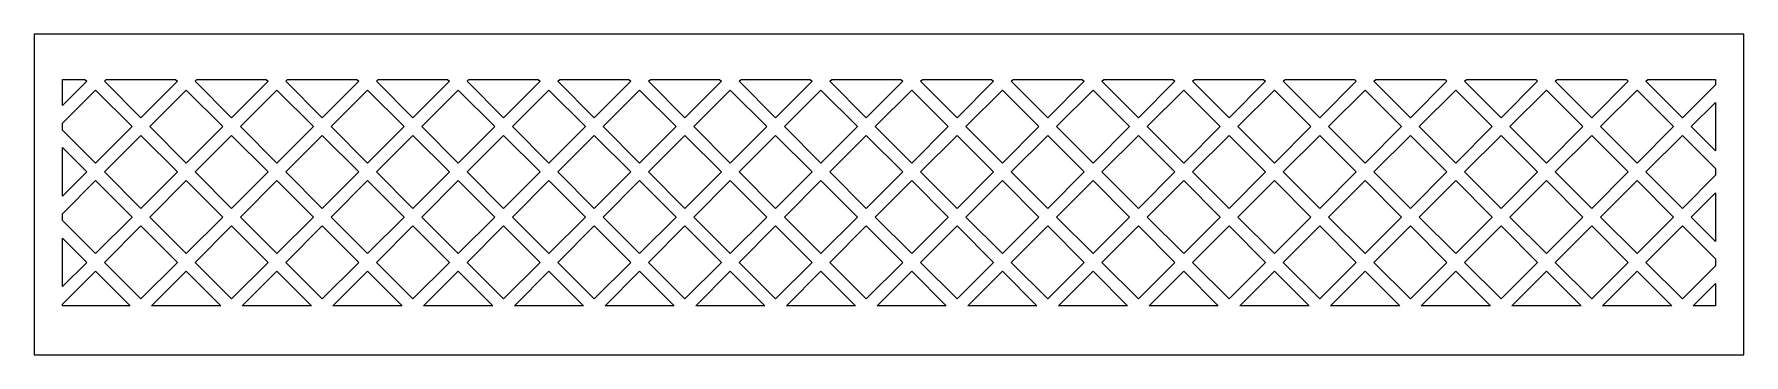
# Model space of a CAD drawing. Extents: x 148 to 1052, y 65 to 235.
import ezdxf

# ---------------------------------------------------------------- set-up
doc = ezdxf.new("R2010")
doc.units = 0

msp = doc.modelspace()

# ---------------------------------------------------------------- linework, layer by layer
at = {"layer": 'Layer 1', "color": 7}
for points in [[(147.5, 65), (1052.5, 65), (1052.5, 235), (147.5, 235), (147.5, 65), (147.5, 65)], [(175.333095, 210), (162.5, 197.166905), (162.5, 211), (174.333095, 211), (175.333095, 210), (175.333095, 210)], [(223.333095, 210), (204, 190.666905), (184.666905, 210), (185.666905, 211), (222.333095, 211), (223.333095, 210), (223.333095, 210)], [(271.333095, 210), (252, 190.666905), (232.666905, 210), (233.666905, 211), (270.333095, 211), (271.333095, 210), (271.333095, 210)], [(319.333095, 210), (300, 190.666905), (280.666905, 210), (281.666905, 211), (318.333095, 211), (319.333095, 210), (319.333095, 210)], [(367.333095, 210), (348, 190.666905), (328.666905, 210), (329.666905, 211), (366.333095, 211), (367.333095, 210), (367.333095, 210)], [(415.333095, 210), (396, 190.666905), (376.666905, 210), (377.666905, 211), (414.333095, 211), (415.333095, 210), (415.333095, 210)], [(463.333095, 210), (444, 190.666905), (424.666905, 210), (425.666905, 211), (462.333095, 211), (463.333095, 210), (463.333095, 210)], [(511.333095, 210), (492, 190.666905), (472.666905, 210), (473.666905, 211), (510.333095, 211), (511.333095, 210), (511.333095, 210)], [(559.333095, 210), (540, 190.666905), (520.666905, 210), (521.666905, 211), (558.333095, 211), (559.333095, 210), (559.333095, 210)], [(607.333095, 210), (588, 190.666905), (568.666905, 210), (569.666905, 211), (606.333095, 211), (607.333095, 210), (607.333095, 210)], [(655.333095, 210), (636, 190.666905), (616.666905, 210), (617.666905, 211), (654.333095, 211), (655.333095, 210), (655.333095, 210)], [(703.333095, 210), (684, 190.666905), (664.666905, 210), (665.666905, 211), (702.333095, 211), (703.333095, 210), (703.333095, 210)], [(751.333095, 210), (732, 190.666905), (712.666905, 210), (713.666905, 211), (750.333095, 211), (751.333095, 210), (751.333095, 210)], [(799.333095, 210), (780, 190.666905), (760.666905, 210), (761.666905, 211), (798.333095, 211), (799.333095, 210), (799.333095, 210)], [(847.333095, 210), (828, 190.666905), (808.666905, 210), (809.666905, 211), (846.333095, 211), (847.333095, 210), (847.333095, 210)], [(895.333095, 210), (876, 190.666905), (856.666905, 210), (857.666905, 211), (894.333095, 211), (895.333095, 210), (895.333095, 210)], [(943.333095, 210), (924, 190.666905), (904.666905, 210), (905.666905, 211), (942.333095, 211), (943.333095, 210), (943.333095, 210)], [(991.333095, 210), (972, 190.666905), (952.666905, 210), (953.666905, 211), (990.333095, 211), (991.333095, 210), (991.333095, 210)], [(1020, 190.666905), (1000.666905, 210), (1001.666905, 211), (1037.5, 211), (1037.5, 208.166905), (1020, 190.666905), (1020, 190.666905)], [(199.333095, 186), (180, 166.666905), (162.5, 184.166905), (162.5, 187.833095), (180, 205.333095), (199.333095, 186), (199.333095, 186)], [(228, 205.333095), (247.333095, 186), (228, 166.666905), (208.666905, 186), (228, 205.333095), (228, 205.333095)], [(276, 205.333095), (295.333095, 186), (276, 166.666905), (256.666905, 186), (276, 205.333095), (276, 205.333095)], [(324, 205.333095), (343.333095, 186), (324, 166.666905), (304.666905, 186), (324, 205.333095), (324, 205.333095)], [(372, 205.333095), (391.333095, 186), (372, 166.666905), (352.666905, 186), (372, 205.333095), (372, 205.333095)], [(420, 205.333095), (439.333095, 186), (420, 166.666905), (400.666905, 186), (420, 205.333095), (420, 205.333095)], [(468, 205.333095), (487.333095, 186), (468, 166.666905), (448.666905, 186), (468, 205.333095), (468, 205.333095)], [(516, 205.333095), (535.333095, 186), (516, 166.666905), (496.666905, 186), (516, 205.333095), (516, 205.333095)], [(564, 205.333095), (583.333095, 186), (564, 166.666905), (544.666905, 186), (564, 205.333095), (564, 205.333095)], [(612, 205.333095), (631.333095, 186), (612, 166.666905), (592.666905, 186), (612, 205.333095), (612, 205.333095)], [(660, 205.333095), (679.333095, 186), (660, 166.666905), (640.666905, 186), (660, 205.333095), (660, 205.333095)], [(708, 205.333095), (727.333095, 186), (708, 166.666905), (688.666905, 186), (708, 205.333095), (708, 205.333095)], [(756, 205.333095), (775.333095, 186), (756, 166.666905), (736.666905, 186), (756, 205.333095), (756, 205.333095)], [(804, 205.333095), (823.333095, 186), (804, 166.666905), (784.666905, 186), (804, 205.333095), (804, 205.333095)], [(852, 205.333095), (871.333095, 186), (852, 166.666905), (832.666905, 186), (852, 205.333095), (852, 205.333095)], [(900, 205.333095), (919.333095, 186), (900, 166.666905), (880.666905, 186), (900, 205.333095), (900, 205.333095)], [(948, 205.333095), (967.333095, 186), (948, 166.666905), (928.666905, 186), (948, 205.333095), (948, 205.333095)], [(996, 205.333095), (1015.333095, 186), (996, 166.666905), (976.666905, 186), (996, 205.333095), (996, 205.333095)], [(1024.666905, 186), (1037.5, 198.833095), (1037.5, 173.166905), (1024.666905, 186), (1024.666905, 186)], [(204, 181.333095), (223.333095, 162), (204, 142.666905), (184.666905, 162), (204, 181.333095), (204, 181.333095)], [(252, 181.333095), (271.333095, 162), (252, 142.666905), (232.666905, 162), (252, 181.333095), (252, 181.333095)], [(300, 181.333095), (319.333095, 162), (300, 142.666905), (280.666905, 162), (300, 181.333095), (300, 181.333095)], [(348, 181.333095), (367.333095, 162), (348, 142.666905), (328.666905, 162), (348, 181.333095), (348, 181.333095)], [(396, 181.333095), (415.333095, 162), (396, 142.666905), (376.666905, 162), (396, 181.333095), (396, 181.333095)], [(444, 181.333095), (463.333095, 162), (444, 142.666905), (424.666905, 162), (444, 181.333095), (444, 181.333095)], [(492, 181.333095), (511.333095, 162), (492, 142.666905), (472.666905, 162), (492, 181.333095), (492, 181.333095)], [(540, 181.333095), (559.333095, 162), (540, 142.666905), (520.666905, 162), (540, 181.333095), (540, 181.333095)], [(588, 181.333095), (607.333095, 162), (588, 142.666905), (568.666905, 162), (588, 181.333095), (588, 181.333095)], [(636, 181.333095), (655.333095, 162), (636, 142.666905), (616.666905, 162), (636, 181.333095), (636, 181.333095)], [(684, 181.333095), (703.333095, 162), (684, 142.666905), (664.666905, 162), (684, 181.333095), (684, 181.333095)], [(732, 181.333095), (751.333095, 162), (732, 142.666905), (712.666905, 162), (732, 181.333095), (732, 181.333095)], [(780, 181.333095), (799.333095, 162), (780, 142.666905), (760.666905, 162), (780, 181.333095), (780, 181.333095)], [(828, 181.333095), (847.333095, 162), (828, 142.666905), (808.666905, 162), (828, 181.333095), (828, 181.333095)], [(876, 181.333095), (895.333095, 162), (876, 142.666905), (856.666905, 162), (876, 181.333095), (876, 181.333095)], [(924, 181.333095), (943.333095, 162), (924, 142.666905), (904.666905, 162), (924, 181.333095), (924, 181.333095)], [(972, 181.333095), (991.333095, 162), (972, 142.666905), (952.666905, 162), (972, 181.333095), (972, 181.333095)], [(1037.5, 163.833095), (1037.5, 160.166905), (1020, 142.666905), (1000.666905, 162), (1020, 181.333095), (1037.5, 163.833095), (1037.5, 163.833095)], [(175.333095, 162), (162.5, 149.166905), (162.5, 174.833095), (175.333095, 162), (175.333095, 162)], [(199.333095, 138), (180, 118.666905), (162.5, 136.166905), (162.5, 139.833095), (180, 157.333095), (199.333095, 138), (199.333095, 138)], [(228, 157.333095), (247.333095, 138), (228, 118.666905), (208.666905, 138), (228, 157.333095), (228, 157.333095)], [(276, 157.333095), (295.333095, 138), (276, 118.666905), (256.666905, 138), (276, 157.333095), (276, 157.333095)], [(324, 157.333095), (343.333095, 138), (324, 118.666905), (304.666905, 138), (324, 157.333095), (324, 157.333095)], [(372, 157.333095), (391.333095, 138), (372, 118.666905), (352.666905, 138), (372, 157.333095), (372, 157.333095)], [(420, 157.333095), (439.333095, 138), (420, 118.666905), (400.666905, 138), (420, 157.333095), (420, 157.333095)], [(468, 157.333095), (487.333095, 138), (468, 118.666905), (448.666905, 138), (468, 157.333095), (468, 157.333095)], [(516, 157.333095), (535.333095, 138), (516, 118.666905), (496.666905, 138), (516, 157.333095), (516, 157.333095)], [(564, 157.333095), (583.333095, 138), (564, 118.666905), (544.666905, 138), (564, 157.333095), (564, 157.333095)], [(612, 157.333095), (631.333095, 138), (612, 118.666905), (592.666905, 138), (612, 157.333095), (612, 157.333095)], [(660, 157.333095), (679.333095, 138), (660, 118.666905), (640.666905, 138), (660, 157.333095), (660, 157.333095)], [(708, 157.333095), (727.333095, 138), (708, 118.666905), (688.666905, 138), (708, 157.333095), (708, 157.333095)], [(756, 157.333095), (775.333095, 138), (756, 118.666905), (736.666905, 138), (756, 157.333095), (756, 157.333095)], [(804, 157.333095), (823.333095, 138), (804, 118.666905), (784.666905, 138), (804, 157.333095), (804, 157.333095)], [(852, 157.333095), (871.333095, 138), (852, 118.666905), (832.666905, 138), (852, 157.333095), (852, 157.333095)], [(900, 157.333095), (919.333095, 138), (900, 118.666905), (880.666905, 138), (900, 157.333095), (900, 157.333095)], [(948, 157.333095), (967.333095, 138), (948, 118.666905), (928.666905, 138), (948, 157.333095), (948, 157.333095)], [(996, 157.333095), (1015.333095, 138), (996, 118.666905), (976.666905, 138), (996, 157.333095), (996, 157.333095)], [(1024.666905, 138), (1037.5, 150.833095), (1037.5, 125.166905), (1024.666905, 138), (1024.666905, 138)], [(175.333095, 114), (162.5, 101.166905), (162.5, 126.833095), (175.333095, 114), (175.333095, 114)], [(204, 133.333095), (223.333095, 114), (204, 94.666905), (184.666905, 114), (204, 133.333095), (204, 133.333095)], [(252, 133.333095), (271.333095, 114), (252, 94.666905), (232.666905, 114), (252, 133.333095), (252, 133.333095)], [(300, 133.333095), (319.333095, 114), (300, 94.666905), (280.666905, 114), (300, 133.333095), (300, 133.333095)], [(348, 133.333095), (367.333095, 114), (348, 94.666905), (328.666905, 114), (348, 133.333095), (348, 133.333095)], [(396, 133.333095), (415.333095, 114), (396, 94.666905), (376.666905, 114), (396, 133.333095), (396, 133.333095)], [(444, 133.333095), (463.333095, 114), (444, 94.666905), (424.666905, 114), (444, 133.333095), (444, 133.333095)], [(492, 133.333095), (511.333095, 114), (492, 94.666905), (472.666905, 114), (492, 133.333095), (492, 133.333095)], [(540, 133.333095), (559.333095, 114), (540, 94.666905), (520.666905, 114), (540, 133.333095), (540, 133.333095)], [(588, 133.333095), (607.333095, 114), (588, 94.666905), (568.666905, 114), (588, 133.333095), (588, 133.333095)], [(636, 133.333095), (655.333095, 114), (636, 94.666905), (616.666905, 114), (636, 133.333095), (636, 133.333095)], [(684, 133.333095), (703.333095, 114), (684, 94.666905), (664.666905, 114), (684, 133.333095), (684, 133.333095)], [(732, 133.333095), (751.333095, 114), (732, 94.666905), (712.666905, 114), (732, 133.333095), (732, 133.333095)], [(780, 133.333095), (799.333095, 114), (780, 94.666905), (760.666905, 114), (780, 133.333095), (780, 133.333095)], [(828, 133.333095), (847.333095, 114), (828, 94.666905), (808.666905, 114), (828, 133.333095), (828, 133.333095)], [(876, 133.333095), (895.333095, 114), (876, 94.666905), (856.666905, 114), (876, 133.333095), (876, 133.333095)], [(924, 133.333095), (943.333095, 114), (924, 94.666905), (904.666905, 114), (924, 133.333095), (924, 133.333095)], [(972, 133.333095), (991.333095, 114), (972, 94.666905), (952.666905, 114), (972, 133.333095), (972, 133.333095)], [(1037.5, 115.833095), (1037.5, 112.166905), (1020, 94.666905), (1000.666905, 114), (1020, 133.333095), (1037.5, 115.833095), (1037.5, 115.833095)], [(198.333095, 91), (162.5, 91), (162.5, 91.833095), (180, 109.333095), (198.333095, 91), (198.333095, 91)], [(246.333095, 91), (209.666905, 91), (228, 109.333095), (246.333095, 91), (246.333095, 91)], [(294.333095, 91), (257.666905, 91), (276, 109.333095), (294.333095, 91), (294.333095, 91)], [(342.333095, 91), (305.666905, 91), (324, 109.333095), (342.333095, 91), (342.333095, 91)], [(390.333095, 91), (353.666905, 91), (372, 109.333095), (390.333095, 91), (390.333095, 91)], [(438.333095, 91), (401.666905, 91), (420, 109.333095), (438.333095, 91), (438.333095, 91)], [(486.333095, 91), (449.666905, 91), (468, 109.333095), (486.333095, 91), (486.333095, 91)], [(534.333095, 91), (497.666905, 91), (516, 109.333095), (534.333095, 91), (534.333095, 91)], [(582.333095, 91), (545.666905, 91), (564, 109.333095), (582.333095, 91), (582.333095, 91)], [(630.333095, 91), (593.666905, 91), (612, 109.333095), (630.333095, 91), (630.333095, 91)], [(678.333095, 91), (641.666905, 91), (660, 109.333095), (678.333095, 91), (678.333095, 91)], [(726.333095, 91), (689.666905, 91), (708, 109.333095), (726.333095, 91), (726.333095, 91)], [(774.333095, 91), (737.666905, 91), (756, 109.333095), (774.333095, 91), (774.333095, 91)], [(822.333095, 91), (785.666905, 91), (804, 109.333095), (822.333095, 91), (822.333095, 91)], [(870.333095, 91), (833.666905, 91), (852, 109.333095), (870.333095, 91), (870.333095, 91)], [(918.333095, 91), (881.666905, 91), (900, 109.333095), (918.333095, 91), (918.333095, 91)], [(966.333095, 91), (929.666905, 91), (948, 109.333095), (966.333095, 91), (966.333095, 91)], [(1014.333095, 91), (977.666905, 91), (996, 109.333095), (1014.333095, 91), (1014.333095, 91)], [(1037.5, 102.833095), (1037.5, 91), (1025.666905, 91), (1037.5, 102.833095), (1037.5, 102.833095)]]:
    msp.add_lwpolyline(points, close=True, dxfattribs=at)

doc.saveas('drawing.dxf')
